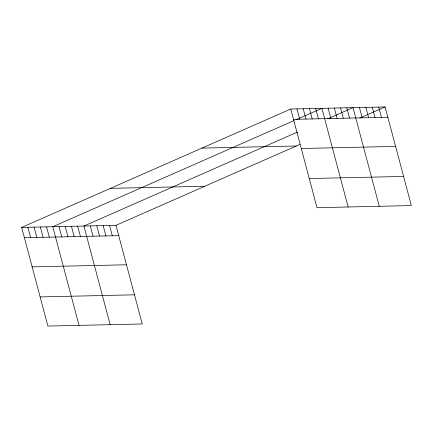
<?xml version="1.0" encoding="UTF-8"?>
<svg xmlns="http://www.w3.org/2000/svg" width="433" height="433" viewBox="0 0 433 433"><rect width="100%" height="100%" fill="white"/><g stroke="black" fill="none" stroke-linecap="round" stroke-linejoin="round"><path stroke-width="0.65" d="M21.65 227.417L115.984 225.322L142.235 323.971L47.901 326.065L21.65 227.417L290.765 109.029L385.099 106.935L411.35 205.583L317.016 207.678L290.765 109.029M294.142 120.547L52.783 226.724L79.028 325.372M295.993 119.735L321.898 108.337L348.143 206.99M297.52 132.065L83.91 226.031L110.161 324.68M327.743 118.772L353.025 107.649L379.276 206.297M115.984 225.322L299.993 144.373M359.818 118.057L385.099 106.935M293.509 119.346L387.844 117.251M201.957 148.097L296.291 146.002M301.265 148.497L395.605 146.403M309.254 178.531L403.594 176.437M110.458 188.35L204.793 186.255M24.394 237.728L118.734 235.639M32.15 266.88L126.49 264.785M40.145 296.914L134.479 294.819M378.686 107.075L381.43 117.392M372.272 107.222L375.016 117.538M365.858 107.362L368.602 117.679M359.444 107.503L362.188 117.819M346.801 107.785L349.545 118.101M340.576 107.925L343.32 118.241M334.346 108.061L337.09 118.377M328.122 108.201L330.866 118.518M315.668 108.477L318.412 118.794M309.443 108.613L312.188 118.929M303.219 108.753L305.963 119.07M296.989 108.894L299.733 119.21M109.571 225.463L112.315 235.779M103.157 225.604L105.901 235.92M96.743 225.75L99.487 236.061M90.329 225.891L93.073 236.207M77.686 226.172L80.43 236.488M71.461 226.307L74.205 236.624M65.231 226.448L67.981 236.764M59.007 226.583L61.751 236.9M46.553 226.86L49.302 237.176M40.329 227L43.073 237.316M34.104 227.136L36.848 237.452M27.874 227.276L30.619 237.593"/></g></svg>
